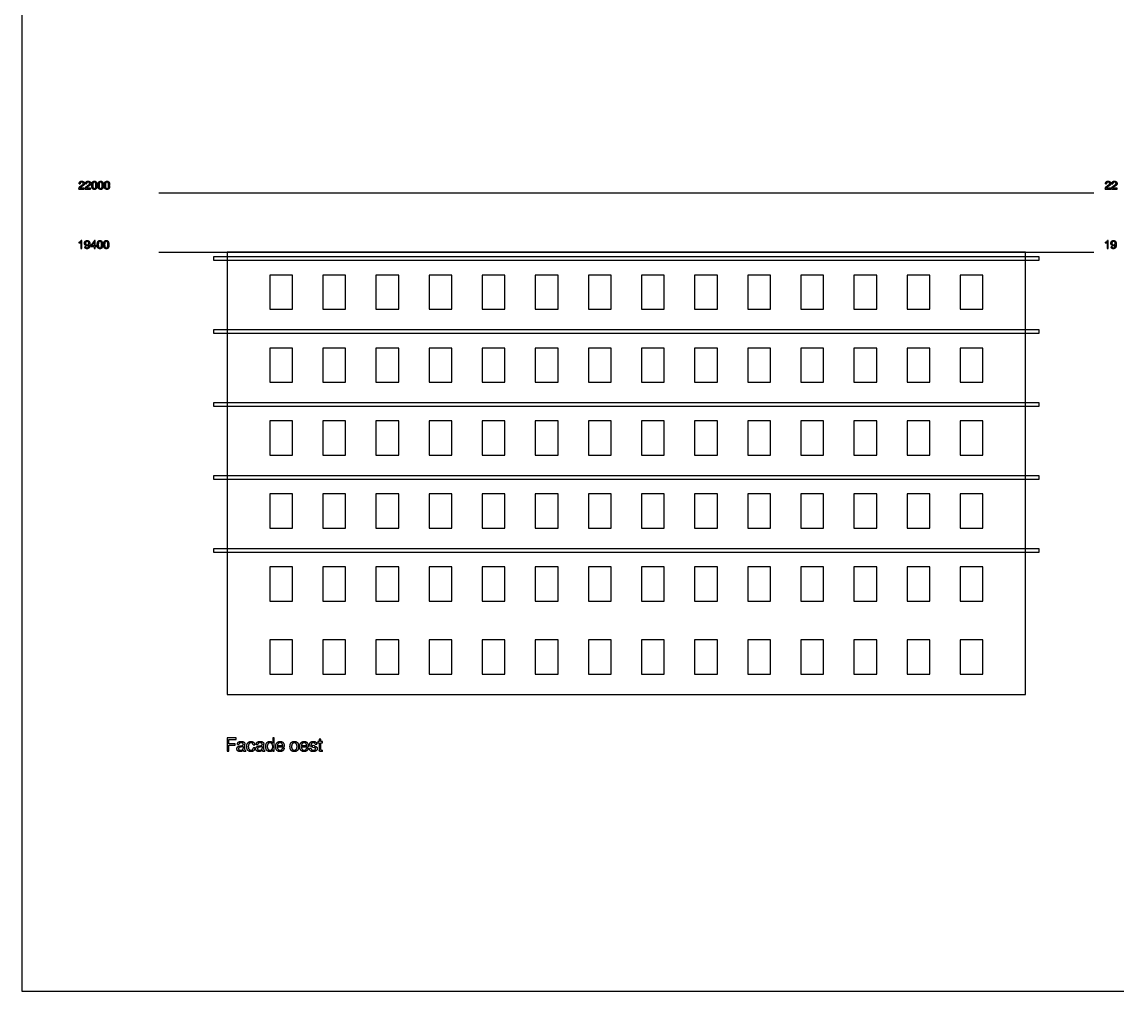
# Model space of a CAD drawing. Header units: millimetres. Extents: x -9000 to 87000, y -13000 to 72000.
# Drawn here: x -9000 to 39018, y -13000 to 29500 of the extents above; entities that cross this region are included whole.
import ezdxf

# ---------------------------------------------------------------- set-up
doc = ezdxf.new("R2010")
doc.units = ezdxf.units.MM
for name, color, linetype in [('ALTANER', 7, 'Continuous'), ('KOTER_REF', 7, 'Continuous'), ('RAMME_REF', 7, 'Continuous'), ('TEKST_NOTE', 7, 'Continuous'), ('VAEG', 7, 'Continuous'), ('VINDUER', 7, 'Continuous')]:
    doc.layers.add(name, color=color, linetype=linetype)

msp = doc.modelspace()

# ---------------------------------------------------------------- linework, layer by layer
at = {"layer": 'ALTANER'}
for p, q in [((-600, 19200), (-600, 19050)), ((35600, 19200), (-600, 19200)), ((-600, 19050), (35600, 19050)), ((35600, 19050), (35600, 19200)), ((-600, 16000), (-600, 15850)), ((35600, 16000), (-600, 16000)), ((-600, 15850), (35600, 15850)), ((35600, 15850), (35600, 16000)), ((-600, 12800), (-600, 12650)), ((35600, 12800), (-600, 12800)), ((-600, 12650), (35600, 12650)), ((35600, 12650), (35600, 12800)), ((-600, 9600), (-600, 9450)), ((35600, 9600), (-600, 9600)), ((-600, 9450), (35600, 9450)), ((35600, 9450), (35600, 9600)), ((-600, 6400), (-600, 6250)), ((35600, 6400), (-600, 6400)), ((-600, 6250), (35600, 6250)), ((35600, 6250), (35600, 6400))]:
    msp.add_line(p, q, dxfattribs=at)
at = {"layer": 'KOTER_REF'}
for p, q in [((-3000, 22000), (38000, 22000)), ((-3000, 19400), (38000, 19400))]:
    msp.add_line(p, q, dxfattribs=at)
at = {"layer": 'RAMME_REF'}
for p, q in [((-9000, 72000), (-9000, -13000)), ((-9000, -13000), (87000, -13000))]:
    msp.add_line(p, q, dxfattribs=at)
at = {"layer": 'TEKST_NOTE'}
for p, q in [((-6500, 22162), (-6264, 22162)), ((-6492, 22393), (-6448, 22393)), ((-6264, 22205), (-6450, 22205)), ((-6355, 22341), (-6400, 22315)), ((-6387, 22278), (-6337, 22305)), ((-6264, 22162), (-6264, 22205)), ((-6222, 22162), (-5986, 22162)), ((-6214, 22393), (-6170, 22393)), ((-5986, 22205), (-6172, 22205)), ((-6077, 22341), (-6122, 22315)), ((-6109, 22278), (-6059, 22305)), ((-5986, 22162), (-5986, 22205)), ((38500, 22162), (38736, 22162)), ((38508, 22393), (38552, 22393)), ((38736, 22205), (38550, 22205)), ((38645, 22341), (38600, 22315)), ((38613, 22278), (38663, 22305)), ((38736, 22162), (38736, 22205)), ((38778, 22162), (39014, 22162)), ((38786, 22393), (38830, 22393)), ((39014, 22205), (38828, 22205)), ((38923, 22341), (38878, 22315)), ((38891, 22278), (38941, 22305)), ((39014, 22162), (39014, 22205)), ((-6500, 19846), (-6500, 19814)), ((-6500, 19814), (-6421, 19814)), ((-6421, 19814), (-6421, 19562)), ((-6377, 19916), (-6406, 19916)), ((-6377, 19562), (-6377, 19916)), ((-5820, 19916), (-5981, 19693)), ((-5981, 19693), (-5981, 19647)), ((-5942, 19686), (-5832, 19841)), ((-5832, 19841), (-5832, 19686)), ((-5788, 19916), (-5820, 19916)), ((-5788, 19686), (-5788, 19916)), ((38500, 19846), (38500, 19814)), ((38500, 19814), (38579, 19814)), ((38579, 19814), (38579, 19562)), ((38623, 19916), (38594, 19916)), ((38623, 19562), (38623, 19916)), ((-6421, 19562), (-6377, 19562)), ((-6202, 19643), (-6246, 19643)), ((-5981, 19647), (-5832, 19647)), ((-5832, 19686), (-5942, 19686)), ((-5832, 19647), (-5832, 19562)), ((-5832, 19562), (-5788, 19562)), ((-5735, 19686), (-5788, 19686)), ((-5788, 19562), (-5788, 19647)), ((-5788, 19647), (-5735, 19647)), ((-5735, 19647), (-5735, 19686)), ((38579, 19562), (38623, 19562)), ((38798, 19643), (38754, 19643)), ((0, -1898), (0, -2482)), ((391, -1898), (0, -1898)), ((391, -1964), (391, -1898)), ((1998, -1898), (1998, -2115)), ((2064, -1898), (1998, -1898)), ((2064, -2482), (2064, -1898)), ((74, -2150), (74, -1964)), ((74, -1964), (391, -1964)), ((353, -2150), (74, -2150)), ((74, -2482), (74, -2216)), ((74, -2216), (353, -2216)), ((353, -2216), (353, -2150)), ((446, -2186), (513, -2186)), ((705, -2174), (705, -2192)), ((705, -2274), (705, -2350)), ((771, -2411), (771, -2165)), ((1142, -2203), (1210, -2203)), ((1214, -2338), (1147, -2338)), ((1277, -2186), (1344, -2186)), ((1536, -2174), (1536, -2192)), ((1536, -2274), (1536, -2350)), ((1602, -2411), (1602, -2165)), ((2198, -2294), (2506, -2294)), ((2435, -2240), (2199, -2240)), ((2498, -2354), (2430, -2354)), ((3251, -2294), (3560, -2294)), ((3489, -2240), (3253, -2240)), ((3551, -2354), (3484, -2354)), ((3678, -2357), (3607, -2357)), ((3750, -2299), (3813, -2314)), ((3829, -2250), (3765, -2235)), ((3860, -2179), (3930, -2179)), ((3982, -2062), (3982, -2117)), ((4039, -2062), (3982, -2062)), ((3982, -2117), (4039, -2117)), ((4039, -1947), (4039, -2062)), ((4106, -1947), (4039, -1947)), ((4039, -2117), (4039, -2434)), ((4106, -2062), (4106, -1947)), ((4174, -2062), (4106, -2062)), ((4106, -2404), (4106, -2117)), ((4106, -2117), (4174, -2117)), ((4174, -2117), (4174, -2062)), ((0, -2482), (74, -2482)), ((822, -2493), (822, -2442)), ((1653, -2493), (1653, -2442)), ((2005, -2426), (2005, -2482)), ((2005, -2482), (2064, -2482)), ((4174, -2494), (4174, -2438))]:
    msp.add_line(p, q, dxfattribs=at)
for points in [[(-6500, 22162), (-6497, 22220), (-6477, 22252)], [(-6492, 22393), (-6489, 22516), (-6375, 22516)], [(-6477, 22252), (-6456, 22284), (-6400, 22315)], [(-6433, 22244), (-6447, 22228), (-6450, 22205)], [(-6377, 22478), (-6443, 22478), (-6448, 22393)], [(-6387, 22278), (-6419, 22261), (-6433, 22244)], [(-6327, 22459), (-6347, 22478), (-6377, 22478)], [(-6375, 22516), (-6325, 22516), (-6293, 22487)], [(-6355, 22341), (-6307, 22369), (-6307, 22411)], [(-6262, 22412), (-6262, 22346), (-6337, 22305)], [(-6307, 22411), (-6307, 22440), (-6327, 22459)], [(-6293, 22487), (-6262, 22458), (-6262, 22412)], [(-6222, 22162), (-6219, 22220), (-6199, 22252)], [(-6214, 22393), (-6211, 22516), (-6097, 22516)], [(-6199, 22252), (-6178, 22284), (-6122, 22315)], [(-6155, 22244), (-6169, 22228), (-6172, 22205)], [(-6099, 22478), (-6165, 22478), (-6170, 22393)], [(-6109, 22278), (-6141, 22261), (-6155, 22244)], [(-6049, 22459), (-6069, 22478), (-6099, 22478)], [(-6097, 22516), (-6047, 22516), (-6015, 22487)], [(-6077, 22341), (-6029, 22369), (-6029, 22411)], [(-5984, 22412), (-5984, 22346), (-6059, 22305)], [(-6029, 22411), (-6029, 22440), (-6049, 22459)], [(-6015, 22487), (-5984, 22458), (-5984, 22412)], [(-5940, 22333), (-5940, 22378), (-5932, 22412)], [(-5910, 22197), (-5940, 22244), (-5940, 22333)], [(-5932, 22412), (-5925, 22446), (-5913, 22465)], [(-5913, 22465), (-5902, 22484), (-5886, 22496)], [(-5824, 22150), (-5881, 22150), (-5910, 22197)], [(-5824, 22477), (-5895, 22477), (-5895, 22333)], [(-5895, 22333), (-5895, 22187), (-5825, 22187)], [(-5886, 22496), (-5870, 22508), (-5855, 22512)], [(-5855, 22512), (-5840, 22516), (-5824, 22516)], [(-5825, 22187), (-5788, 22187), (-5770, 22223)], [(-5824, 22516), (-5708, 22516), (-5708, 22330)], [(-5753, 22334), (-5753, 22477), (-5824, 22477)], [(-5737, 22196), (-5767, 22150), (-5824, 22150)], [(-5770, 22223), (-5753, 22259), (-5753, 22334)], [(-5708, 22330), (-5708, 22243), (-5737, 22196)], [(-5662, 22333), (-5662, 22378), (-5654, 22412)], [(-5632, 22197), (-5662, 22244), (-5662, 22333)], [(-5654, 22412), (-5647, 22446), (-5635, 22465)], [(-5635, 22465), (-5624, 22484), (-5608, 22496)], [(-5546, 22150), (-5603, 22150), (-5632, 22197)], [(-5546, 22477), (-5617, 22477), (-5617, 22333)], [(-5617, 22333), (-5617, 22187), (-5547, 22187)], [(-5608, 22496), (-5592, 22508), (-5577, 22512)], [(-5577, 22512), (-5562, 22516), (-5546, 22516)], [(-5547, 22187), (-5510, 22187), (-5492, 22223)], [(-5546, 22516), (-5430, 22516), (-5430, 22330)], [(-5475, 22334), (-5475, 22477), (-5546, 22477)], [(-5459, 22196), (-5489, 22150), (-5546, 22150)], [(-5492, 22223), (-5475, 22259), (-5475, 22334)], [(-5430, 22330), (-5430, 22243), (-5459, 22196)], [(-5384, 22333), (-5384, 22378), (-5376, 22412)], [(-5354, 22197), (-5384, 22244), (-5384, 22333)], [(-5376, 22412), (-5369, 22446), (-5357, 22465)], [(-5357, 22465), (-5346, 22484), (-5330, 22496)], [(-5268, 22150), (-5325, 22150), (-5354, 22197)], [(-5268, 22477), (-5339, 22477), (-5339, 22333)], [(-5339, 22333), (-5339, 22187), (-5269, 22187)], [(-5330, 22496), (-5314, 22508), (-5299, 22512)], [(-5299, 22512), (-5284, 22516), (-5268, 22516)], [(-5269, 22187), (-5232, 22187), (-5214, 22223)], [(-5268, 22516), (-5152, 22516), (-5152, 22330)], [(-5197, 22334), (-5197, 22477), (-5268, 22477)], [(-5181, 22196), (-5211, 22150), (-5268, 22150)], [(-5214, 22223), (-5197, 22259), (-5197, 22334)], [(-5152, 22330), (-5152, 22243), (-5181, 22196)], [(38500, 22162), (38503, 22220), (38523, 22252)], [(38508, 22393), (38511, 22516), (38625, 22516)], [(38523, 22252), (38544, 22284), (38600, 22315)], [(38567, 22244), (38553, 22228), (38550, 22205)], [(38623, 22478), (38557, 22478), (38552, 22393)], [(38613, 22278), (38581, 22261), (38567, 22244)], [(38673, 22459), (38653, 22478), (38623, 22478)], [(38625, 22516), (38675, 22516), (38707, 22487)], [(38645, 22341), (38693, 22369), (38693, 22411)], [(38738, 22412), (38738, 22346), (38663, 22305)], [(38693, 22411), (38693, 22440), (38673, 22459)], [(38707, 22487), (38738, 22458), (38738, 22412)], [(38778, 22162), (38781, 22220), (38801, 22252)], [(38786, 22393), (38789, 22516), (38903, 22516)], [(38801, 22252), (38822, 22284), (38878, 22315)], [(38845, 22244), (38831, 22228), (38828, 22205)], [(38901, 22478), (38835, 22478), (38830, 22393)], [(38891, 22278), (38859, 22261), (38845, 22244)], [(38951, 22459), (38931, 22478), (38901, 22478)], [(38903, 22516), (38953, 22516), (38985, 22487)], [(38923, 22341), (38971, 22369), (38971, 22411)], [(39016, 22412), (39016, 22346), (38941, 22305)], [(38971, 22411), (38971, 22440), (38951, 22459)], [(38985, 22487), (39016, 22458), (39016, 22412)], [(-6500, 19846), (-6449, 19852), (-6433, 19864)], [(-6433, 19864), (-6418, 19875), (-6406, 19916)], [(-6254, 19797), (-6254, 19849), (-6221, 19882)], [(-6223, 19716), (-6254, 19747), (-6254, 19797)], [(-6145, 19684), (-6193, 19684), (-6223, 19716)], [(-6221, 19882), (-6188, 19916), (-6138, 19916)], [(-6189, 19856), (-6209, 19834), (-6209, 19800)], [(-6209, 19800), (-6209, 19765), (-6190, 19744)], [(-6190, 19744), (-6172, 19723), (-6140, 19723)], [(-6138, 19878), (-6169, 19878), (-6189, 19856)], [(-6064, 19724), (-6097, 19684), (-6145, 19684)], [(-6140, 19723), (-6108, 19723), (-6087, 19744)], [(-6138, 19916), (-6018, 19916), (-6018, 19743)], [(-6087, 19855), (-6107, 19878), (-6138, 19878)], [(-6066, 19798), (-6066, 19832), (-6087, 19855)], [(-6087, 19744), (-6066, 19765), (-6066, 19798)], [(-6085, 19624), (-6065, 19659), (-6064, 19724)], [(-6018, 19743), (-6018, 19696), (-6027, 19660)], [(-5695, 19733), (-5695, 19778), (-5688, 19812)], [(-5666, 19597), (-5695, 19644), (-5695, 19733)], [(-5688, 19812), (-5680, 19846), (-5669, 19865)], [(-5669, 19865), (-5657, 19884), (-5641, 19896)], [(-5580, 19877), (-5650, 19877), (-5650, 19733)], [(-5650, 19733), (-5650, 19587), (-5580, 19587)], [(-5641, 19896), (-5625, 19908), (-5611, 19912)], [(-5611, 19912), (-5596, 19916), (-5580, 19916)], [(-5580, 19916), (-5464, 19916), (-5464, 19730)], [(-5509, 19734), (-5509, 19877), (-5580, 19877)], [(-5526, 19623), (-5509, 19659), (-5509, 19734)], [(-5464, 19730), (-5464, 19643), (-5493, 19596)], [(-5417, 19733), (-5417, 19778), (-5410, 19812)], [(-5388, 19597), (-5417, 19644), (-5417, 19733)], [(-5410, 19812), (-5402, 19846), (-5391, 19865)], [(-5391, 19865), (-5380, 19884), (-5364, 19896)], [(-5302, 19877), (-5372, 19877), (-5372, 19733)], [(-5372, 19733), (-5372, 19587), (-5302, 19587)], [(-5364, 19896), (-5347, 19908), (-5333, 19912)], [(-5333, 19912), (-5318, 19916), (-5302, 19916)], [(-5302, 19916), (-5186, 19916), (-5186, 19730)], [(-5231, 19734), (-5231, 19877), (-5302, 19877)], [(-5248, 19623), (-5231, 19659), (-5231, 19734)], [(-5186, 19730), (-5186, 19643), (-5215, 19596)], [(38500, 19846), (38551, 19852), (38567, 19864)], [(38567, 19864), (38582, 19875), (38594, 19916)], [(38746, 19797), (38746, 19849), (38779, 19882)], [(38777, 19716), (38746, 19747), (38746, 19797)], [(38855, 19684), (38807, 19684), (38777, 19716)], [(38779, 19882), (38812, 19916), (38862, 19916)], [(38811, 19856), (38791, 19834), (38791, 19800)], [(38791, 19800), (38791, 19765), (38810, 19744)], [(38810, 19744), (38828, 19723), (38860, 19723)], [(38862, 19878), (38831, 19878), (38811, 19856)], [(38936, 19724), (38903, 19684), (38855, 19684)], [(38860, 19723), (38892, 19723), (38913, 19744)], [(38862, 19916), (38982, 19916), (38982, 19743)], [(38913, 19855), (38893, 19878), (38862, 19878)], [(38934, 19798), (38934, 19832), (38913, 19855)], [(38913, 19744), (38934, 19765), (38934, 19798)], [(38915, 19624), (38935, 19659), (38936, 19724)], [(38982, 19743), (38982, 19696), (38973, 19660)], [(-6213, 19575), (-6240, 19599), (-6246, 19643)], [(-6146, 19550), (-6186, 19550), (-6213, 19575)], [(-6202, 19643), (-6197, 19617), (-6181, 19603)], [(-6181, 19603), (-6166, 19589), (-6143, 19589)], [(-6112, 19554), (-6128, 19550), (-6146, 19550)], [(-6143, 19589), (-6105, 19589), (-6085, 19624)], [(-6079, 19571), (-6096, 19558), (-6112, 19554)], [(-6048, 19604), (-6061, 19584), (-6079, 19571)], [(-6027, 19660), (-6035, 19625), (-6048, 19604)], [(-5580, 19550), (-5637, 19550), (-5666, 19597)], [(-5580, 19587), (-5544, 19587), (-5526, 19623)], [(-5493, 19596), (-5523, 19550), (-5580, 19550)], [(-5302, 19550), (-5359, 19550), (-5388, 19597)], [(-5302, 19587), (-5266, 19587), (-5248, 19623)], [(-5215, 19596), (-5245, 19550), (-5302, 19550)], [(38787, 19575), (38760, 19599), (38754, 19643)], [(38854, 19550), (38814, 19550), (38787, 19575)], [(38798, 19643), (38803, 19617), (38819, 19603)], [(38819, 19603), (38834, 19589), (38857, 19589)], [(38888, 19554), (38872, 19550), (38854, 19550)], [(38857, 19589), (38895, 19589), (38915, 19624)], [(38921, 19571), (38904, 19558), (38888, 19554)], [(38952, 19604), (38939, 19584), (38921, 19571)], [(38973, 19660), (38965, 19625), (38952, 19604)], [(427, -2376), (427, -2358), (431, -2342)], [(464, -2466), (427, -2433), (427, -2376)], [(431, -2342), (434, -2327), (439, -2316)], [(439, -2316), (443, -2304), (454, -2294)], [(446, -2186), (450, -2050), (614, -2050)], [(454, -2294), (466, -2284), (473, -2278)], [(473, -2278), (481, -2271), (499, -2265)], [(521, -2324), (497, -2342), (497, -2374)], [(497, -2374), (497, -2406), (518, -2424)], [(499, -2265), (517, -2259), (526, -2256)], [(541, -2130), (517, -2148), (513, -2186)], [(574, -2302), (545, -2306), (521, -2324)], [(526, -2256), (536, -2254), (560, -2250)], [(611, -2112), (565, -2112), (541, -2130)], [(560, -2250), (584, -2246), (595, -2244)], [(644, -2290), (604, -2297), (574, -2302)], [(595, -2244), (606, -2242), (635, -2238)], [(680, -2128), (656, -2112), (611, -2112)], [(614, -2050), (691, -2050), (731, -2080)], [(635, -2238), (674, -2234), (690, -2223)], [(705, -2274), (685, -2284), (644, -2290)], [(670, -2412), (705, -2383), (705, -2350)], [(705, -2174), (705, -2144), (680, -2128)], [(690, -2223), (705, -2213), (705, -2192)], [(731, -2080), (771, -2109), (771, -2165)], [(858, -2279), (858, -2175), (908, -2113)], [(908, -2440), (858, -2381), (858, -2279)], [(908, -2113), (959, -2050), (1044, -2050)], [(958, -2156), (927, -2201), (927, -2279)], [(927, -2279), (927, -2354), (958, -2396)], [(1043, -2112), (989, -2112), (958, -2156)], [(958, -2396), (990, -2438), (1045, -2438)], [(1110, -2136), (1085, -2112), (1043, -2112)], [(1044, -2050), (1117, -2050), (1160, -2090)], [(1045, -2438), (1130, -2438), (1147, -2338)], [(1142, -2203), (1136, -2159), (1110, -2136)], [(1160, -2090), (1204, -2129), (1210, -2203)], [(1214, -2338), (1208, -2414), (1163, -2457)], [(1258, -2376), (1258, -2358), (1262, -2342)], [(1296, -2466), (1258, -2433), (1258, -2376)], [(1262, -2342), (1266, -2327), (1270, -2316)], [(1270, -2316), (1274, -2304), (1286, -2294)], [(1277, -2186), (1282, -2050), (1445, -2050)], [(1286, -2294), (1297, -2284), (1304, -2278)], [(1304, -2278), (1312, -2271), (1330, -2265)], [(1352, -2324), (1328, -2342), (1328, -2374)], [(1328, -2374), (1328, -2406), (1350, -2424)], [(1330, -2265), (1348, -2259), (1358, -2256)], [(1372, -2130), (1348, -2148), (1344, -2186)], [(1406, -2302), (1376, -2306), (1352, -2324)], [(1358, -2256), (1367, -2254), (1391, -2250)], [(1442, -2112), (1396, -2112), (1372, -2130)], [(1391, -2250), (1415, -2246), (1426, -2244)], [(1476, -2290), (1435, -2297), (1406, -2302)], [(1426, -2244), (1438, -2242), (1466, -2238)], [(1512, -2128), (1487, -2112), (1442, -2112)], [(1445, -2050), (1522, -2050), (1562, -2080)], [(1466, -2238), (1506, -2234), (1521, -2223)], [(1536, -2274), (1516, -2284), (1476, -2290)], [(1501, -2412), (1536, -2383), (1536, -2350)], [(1536, -2174), (1536, -2144), (1512, -2128)], [(1521, -2223), (1536, -2213), (1536, -2192)], [(1562, -2080), (1602, -2109), (1602, -2165)], [(1689, -2271), (1689, -2171), (1738, -2111)], [(1738, -2439), (1689, -2378), (1689, -2271)], [(1738, -2111), (1787, -2050), (1869, -2050)], [(1792, -2158), (1758, -2202), (1758, -2275)], [(1758, -2275), (1758, -2349), (1792, -2393)], [(1880, -2113), (1826, -2113), (1792, -2158)], [(1792, -2393), (1826, -2438), (1881, -2438)], [(1869, -2050), (1955, -2050), (1998, -2115)], [(1966, -2157), (1934, -2113), (1880, -2113)], [(1881, -2438), (1934, -2438), (1966, -2394)], [(1998, -2277), (1998, -2202), (1966, -2157)], [(1966, -2394), (1998, -2350), (1998, -2277)], [(2128, -2278), (2128, -2174), (2180, -2112)], [(2179, -2440), (2128, -2381), (2128, -2278)], [(2180, -2112), (2233, -2050), (2320, -2050)], [(2198, -2294), (2199, -2360), (2232, -2399)], [(2236, -2147), (2203, -2182), (2199, -2240)], [(2232, -2399), (2264, -2438), (2321, -2438)], [(2319, -2112), (2269, -2112), (2236, -2147)], [(2402, -2149), (2370, -2112), (2319, -2112)], [(2320, -2050), (2506, -2050), (2506, -2294)], [(2321, -2438), (2402, -2438), (2430, -2354)], [(2435, -2240), (2435, -2186), (2402, -2149)], [(2498, -2354), (2485, -2423), (2438, -2462)], [(2754, -2275), (2754, -2170), (2805, -2110)], [(2804, -2440), (2754, -2381), (2754, -2275)], [(2805, -2110), (2855, -2050), (2943, -2050)], [(2856, -2156), (2824, -2199), (2824, -2275)], [(2824, -2275), (2824, -2351), (2856, -2395)], [(2944, -2112), (2888, -2112), (2856, -2156)], [(2856, -2395), (2888, -2438), (2944, -2438)], [(2943, -2050), (3034, -2050), (3084, -2110)], [(3032, -2156), (3001, -2112), (2944, -2112)], [(2944, -2438), (2999, -2438), (3032, -2395)], [(3064, -2278), (3064, -2200), (3032, -2156)], [(3032, -2395), (3064, -2351), (3064, -2278)], [(3134, -2278), (3134, -2382), (3083, -2441)], [(3084, -2110), (3134, -2170), (3134, -2278)], [(3182, -2278), (3182, -2174), (3234, -2112)], [(3233, -2440), (3182, -2381), (3182, -2278)], [(3234, -2112), (3286, -2050), (3374, -2050)], [(3251, -2294), (3253, -2360), (3285, -2399)], [(3290, -2147), (3257, -2182), (3253, -2240)], [(3285, -2399), (3318, -2438), (3374, -2438)], [(3373, -2112), (3322, -2112), (3290, -2147)], [(3456, -2149), (3423, -2112), (3373, -2112)], [(3374, -2050), (3560, -2050), (3560, -2294)], [(3374, -2438), (3456, -2438), (3484, -2354)], [(3489, -2240), (3489, -2186), (3456, -2149)], [(3551, -2354), (3538, -2423), (3491, -2462)], [(3774, -2500), (3612, -2500), (3607, -2357)], [(3618, -2178), (3618, -2120), (3662, -2085)], [(3647, -2255), (3618, -2228), (3618, -2178)], [(3750, -2299), (3676, -2282), (3647, -2255)], [(3662, -2085), (3706, -2050), (3778, -2050)], [(3678, -2357), (3682, -2394), (3704, -2416)], [(3711, -2129), (3687, -2146), (3687, -2175)], [(3687, -2175), (3687, -2198), (3706, -2212)], [(3706, -2212), (3724, -2226), (3765, -2235)], [(3776, -2112), (3735, -2112), (3711, -2129)], [(3860, -2179), (3858, -2112), (3776, -2112)], [(3778, -2050), (3851, -2050), (3890, -2084)], [(3862, -2336), (3847, -2322), (3813, -2314)], [(3829, -2250), (3891, -2266), (3919, -2293)], [(3851, -2420), (3878, -2402), (3878, -2373)], [(3878, -2373), (3878, -2350), (3862, -2336)], [(3890, -2084), (3930, -2118), (3930, -2179)], [(3947, -2367), (3947, -2428), (3900, -2464)], [(3919, -2293), (3947, -2321), (3947, -2367)], [(565, -2500), (502, -2500), (464, -2466)], [(518, -2424), (540, -2442), (579, -2442)], [(707, -2438), (640, -2500), (565, -2500)], [(579, -2442), (634, -2442), (670, -2412)], [(728, -2485), (711, -2470), (707, -2438)], [(776, -2500), (744, -2500), (728, -2485)], [(771, -2411), (771, -2444), (807, -2444)], [(822, -2493), (794, -2500), (776, -2500)], [(807, -2444), (814, -2444), (822, -2442)], [(1043, -2500), (958, -2500), (908, -2440)], [(1163, -2457), (1118, -2500), (1043, -2500)], [(1396, -2500), (1333, -2500), (1296, -2466)], [(1350, -2424), (1371, -2442), (1410, -2442)], [(1538, -2438), (1471, -2500), (1396, -2500)], [(1410, -2442), (1466, -2442), (1501, -2412)], [(1559, -2485), (1542, -2470), (1538, -2438)], [(1607, -2500), (1575, -2500), (1559, -2485)], [(1602, -2411), (1602, -2444), (1638, -2444)], [(1653, -2493), (1625, -2500), (1607, -2500)], [(1638, -2444), (1646, -2444), (1653, -2442)], [(1871, -2500), (1786, -2500), (1738, -2439)], [(1946, -2483), (1914, -2500), (1871, -2500)], [(2005, -2426), (1978, -2466), (1946, -2483)], [(2318, -2500), (2230, -2500), (2179, -2440)], [(2438, -2462), (2390, -2500), (2318, -2500)], [(2944, -2500), (2854, -2500), (2804, -2440)], [(3083, -2441), (3032, -2500), (2944, -2500)], [(3372, -2500), (3284, -2500), (3233, -2440)], [(3491, -2462), (3444, -2500), (3372, -2500)], [(3704, -2416), (3725, -2438), (3780, -2438)], [(3900, -2464), (3854, -2500), (3774, -2500)], [(3780, -2438), (3824, -2438), (3851, -2420)], [(4060, -2483), (4039, -2466), (4039, -2434)], [(4120, -2500), (4081, -2500), (4060, -2483)], [(4106, -2404), (4106, -2426), (4113, -2434)], [(4113, -2434), (4121, -2442), (4142, -2442)], [(4174, -2494), (4143, -2500), (4120, -2500)], [(4142, -2442), (4162, -2442), (4174, -2438)]]:
    msp.add_open_spline(points, degree=2, dxfattribs=at)
at = {"layer": 'VAEG'}
for p, q in [((0, 19400), (0, 0)), ((35000, 19400), (0, 19400)), ((35000, 0), (35000, 19400)), ((0, 0), (35000, 0))]:
    msp.add_line(p, q, dxfattribs=at)
at = {"layer": 'VINDUER'}
for p, q in [((1864, 18400), (1864, 16900)), ((2864, 18400), (1864, 18400)), ((2864, 16900), (2864, 18400)), ((4193, 18400), (4193, 16900)), ((5193, 18400), (4193, 18400)), ((5193, 16900), (5193, 18400)), ((6521, 18400), (6521, 16900)), ((7521, 18400), (6521, 18400)), ((7521, 16900), (7521, 18400)), ((8850, 18400), (8850, 16900)), ((9850, 18400), (8850, 18400)), ((9850, 16900), (9850, 18400)), ((11179, 18400), (11179, 16900)), ((12179, 18400), (11179, 18400)), ((12179, 16900), (12179, 18400)), ((13507, 18400), (13507, 16900)), ((14507, 18400), (13507, 18400)), ((14507, 16900), (14507, 18400)), ((15836, 18400), (15836, 16900)), ((16836, 18400), (15836, 18400)), ((16836, 16900), (16836, 18400)), ((18164, 18400), (18164, 16900)), ((19164, 18400), (18164, 18400)), ((19164, 16900), (19164, 18400)), ((20493, 18400), (20493, 16900)), ((21493, 18400), (20493, 18400)), ((21493, 16900), (21493, 18400)), ((22821, 18400), (22821, 16900)), ((23821, 18400), (22821, 18400)), ((23821, 16900), (23821, 18400)), ((25150, 18400), (25150, 16900)), ((26150, 18400), (25150, 18400)), ((26150, 16900), (26150, 18400)), ((27479, 18400), (27479, 16900)), ((28479, 18400), (27479, 18400)), ((28479, 16900), (28479, 18400)), ((29807, 18400), (29807, 16900)), ((30807, 18400), (29807, 18400)), ((30807, 16900), (30807, 18400)), ((32136, 18400), (32136, 16900)), ((33136, 18400), (32136, 18400)), ((33136, 16900), (33136, 18400)), ((1864, 16900), (2864, 16900)), ((4193, 16900), (5193, 16900)), ((6521, 16900), (7521, 16900)), ((8850, 16900), (9850, 16900)), ((11179, 16900), (12179, 16900)), ((13507, 16900), (14507, 16900)), ((15836, 16900), (16836, 16900)), ((18164, 16900), (19164, 16900)), ((20493, 16900), (21493, 16900)), ((22821, 16900), (23821, 16900)), ((25150, 16900), (26150, 16900)), ((27479, 16900), (28479, 16900)), ((29807, 16900), (30807, 16900)), ((32136, 16900), (33136, 16900)), ((1864, 15200), (1864, 13700)), ((2864, 15200), (1864, 15200)), ((2864, 13700), (2864, 15200)), ((4193, 15200), (4193, 13700)), ((5193, 15200), (4193, 15200)), ((5193, 13700), (5193, 15200)), ((6521, 15200), (6521, 13700)), ((7521, 15200), (6521, 15200)), ((7521, 13700), (7521, 15200)), ((8850, 15200), (8850, 13700)), ((9850, 15200), (8850, 15200)), ((9850, 13700), (9850, 15200)), ((11179, 15200), (11179, 13700)), ((12179, 15200), (11179, 15200)), ((12179, 13700), (12179, 15200)), ((13507, 15200), (13507, 13700)), ((14507, 15200), (13507, 15200)), ((14507, 13700), (14507, 15200)), ((15836, 15200), (15836, 13700)), ((16836, 15200), (15836, 15200)), ((16836, 13700), (16836, 15200)), ((18164, 15200), (18164, 13700)), ((19164, 15200), (18164, 15200)), ((19164, 13700), (19164, 15200)), ((20493, 15200), (20493, 13700)), ((21493, 15200), (20493, 15200)), ((21493, 13700), (21493, 15200)), ((22821, 15200), (22821, 13700)), ((23821, 15200), (22821, 15200)), ((23821, 13700), (23821, 15200)), ((25150, 15200), (25150, 13700)), ((26150, 15200), (25150, 15200)), ((26150, 13700), (26150, 15200)), ((27479, 15200), (27479, 13700)), ((28479, 15200), (27479, 15200)), ((28479, 13700), (28479, 15200)), ((29807, 15200), (29807, 13700)), ((30807, 15200), (29807, 15200)), ((30807, 13700), (30807, 15200)), ((32136, 15200), (32136, 13700)), ((33136, 15200), (32136, 15200)), ((33136, 13700), (33136, 15200)), ((1864, 13700), (2864, 13700)), ((4193, 13700), (5193, 13700)), ((6521, 13700), (7521, 13700)), ((8850, 13700), (9850, 13700)), ((11179, 13700), (12179, 13700)), ((13507, 13700), (14507, 13700)), ((15836, 13700), (16836, 13700)), ((18164, 13700), (19164, 13700)), ((20493, 13700), (21493, 13700)), ((22821, 13700), (23821, 13700)), ((25150, 13700), (26150, 13700)), ((27479, 13700), (28479, 13700)), ((29807, 13700), (30807, 13700)), ((32136, 13700), (33136, 13700)), ((1864, 12000), (1864, 10500)), ((2864, 12000), (1864, 12000)), ((2864, 10500), (2864, 12000)), ((4193, 12000), (4193, 10500)), ((5193, 12000), (4193, 12000)), ((5193, 10500), (5193, 12000)), ((6521, 12000), (6521, 10500)), ((7521, 12000), (6521, 12000)), ((7521, 10500), (7521, 12000)), ((8850, 12000), (8850, 10500)), ((9850, 12000), (8850, 12000)), ((9850, 10500), (9850, 12000)), ((11179, 12000), (11179, 10500)), ((12179, 12000), (11179, 12000)), ((12179, 10500), (12179, 12000)), ((13507, 12000), (13507, 10500)), ((14507, 12000), (13507, 12000)), ((14507, 10500), (14507, 12000)), ((15836, 12000), (15836, 10500)), ((16836, 12000), (15836, 12000)), ((16836, 10500), (16836, 12000)), ((18164, 12000), (18164, 10500)), ((19164, 12000), (18164, 12000)), ((19164, 10500), (19164, 12000)), ((20493, 12000), (20493, 10500)), ((21493, 12000), (20493, 12000)), ((21493, 10500), (21493, 12000)), ((22821, 12000), (22821, 10500)), ((23821, 12000), (22821, 12000)), ((23821, 10500), (23821, 12000)), ((25150, 12000), (25150, 10500)), ((26150, 12000), (25150, 12000)), ((26150, 10500), (26150, 12000)), ((27479, 12000), (27479, 10500)), ((28479, 12000), (27479, 12000)), ((28479, 10500), (28479, 12000)), ((29807, 12000), (29807, 10500)), ((30807, 12000), (29807, 12000)), ((30807, 10500), (30807, 12000)), ((32136, 12000), (32136, 10500)), ((33136, 12000), (32136, 12000)), ((33136, 10500), (33136, 12000)), ((1864, 10500), (2864, 10500)), ((4193, 10500), (5193, 10500)), ((6521, 10500), (7521, 10500)), ((8850, 10500), (9850, 10500)), ((11179, 10500), (12179, 10500)), ((13507, 10500), (14507, 10500)), ((15836, 10500), (16836, 10500)), ((18164, 10500), (19164, 10500)), ((20493, 10500), (21493, 10500)), ((22821, 10500), (23821, 10500)), ((25150, 10500), (26150, 10500)), ((27479, 10500), (28479, 10500)), ((29807, 10500), (30807, 10500)), ((32136, 10500), (33136, 10500)), ((1864, 8800), (1864, 7300)), ((2864, 8800), (1864, 8800)), ((2864, 7300), (2864, 8800)), ((4193, 8800), (4193, 7300)), ((5193, 8800), (4193, 8800)), ((5193, 7300), (5193, 8800)), ((6521, 8800), (6521, 7300)), ((7521, 8800), (6521, 8800)), ((7521, 7300), (7521, 8800)), ((8850, 8800), (8850, 7300)), ((9850, 8800), (8850, 8800)), ((9850, 7300), (9850, 8800)), ((11179, 8800), (11179, 7300)), ((12179, 8800), (11179, 8800)), ((12179, 7300), (12179, 8800)), ((13507, 8800), (13507, 7300)), ((14507, 8800), (13507, 8800)), ((14507, 7300), (14507, 8800)), ((15836, 8800), (15836, 7300)), ((16836, 8800), (15836, 8800)), ((16836, 7300), (16836, 8800)), ((18164, 8800), (18164, 7300)), ((19164, 8800), (18164, 8800)), ((19164, 7300), (19164, 8800)), ((20493, 8800), (20493, 7300)), ((21493, 8800), (20493, 8800)), ((21493, 7300), (21493, 8800)), ((22821, 8800), (22821, 7300)), ((23821, 8800), (22821, 8800)), ((23821, 7300), (23821, 8800)), ((25150, 8800), (25150, 7300)), ((26150, 8800), (25150, 8800)), ((26150, 7300), (26150, 8800)), ((27479, 8800), (27479, 7300)), ((28479, 8800), (27479, 8800)), ((28479, 7300), (28479, 8800)), ((29807, 8800), (29807, 7300)), ((30807, 8800), (29807, 8800)), ((30807, 7300), (30807, 8800)), ((32136, 8800), (32136, 7300)), ((33136, 8800), (32136, 8800)), ((33136, 7300), (33136, 8800)), ((1864, 7300), (2864, 7300)), ((4193, 7300), (5193, 7300)), ((6521, 7300), (7521, 7300)), ((8850, 7300), (9850, 7300)), ((11179, 7300), (12179, 7300)), ((13507, 7300), (14507, 7300)), ((15836, 7300), (16836, 7300)), ((18164, 7300), (19164, 7300)), ((20493, 7300), (21493, 7300)), ((22821, 7300), (23821, 7300)), ((25150, 7300), (26150, 7300)), ((27479, 7300), (28479, 7300)), ((29807, 7300), (30807, 7300)), ((32136, 7300), (33136, 7300)), ((1864, 5600), (1864, 4100)), ((2864, 5600), (1864, 5600)), ((2864, 4100), (2864, 5600)), ((4193, 5600), (4193, 4100)), ((5193, 5600), (4193, 5600)), ((5193, 4100), (5193, 5600)), ((6521, 5600), (6521, 4100)), ((7521, 5600), (6521, 5600)), ((7521, 4100), (7521, 5600)), ((8850, 5600), (8850, 4100)), ((9850, 5600), (8850, 5600)), ((9850, 4100), (9850, 5600)), ((11179, 5600), (11179, 4100)), ((12179, 5600), (11179, 5600)), ((12179, 4100), (12179, 5600)), ((13507, 5600), (13507, 4100)), ((14507, 5600), (13507, 5600)), ((14507, 4100), (14507, 5600)), ((15836, 5600), (15836, 4100)), ((16836, 5600), (15836, 5600)), ((16836, 4100), (16836, 5600)), ((18164, 5600), (18164, 4100)), ((19164, 5600), (18164, 5600)), ((19164, 4100), (19164, 5600)), ((20493, 5600), (20493, 4100)), ((21493, 5600), (20493, 5600)), ((21493, 4100), (21493, 5600)), ((22821, 5600), (22821, 4100)), ((23821, 5600), (22821, 5600)), ((23821, 4100), (23821, 5600)), ((25150, 5600), (25150, 4100)), ((26150, 5600), (25150, 5600)), ((26150, 4100), (26150, 5600)), ((27479, 5600), (27479, 4100)), ((28479, 5600), (27479, 5600)), ((28479, 4100), (28479, 5600)), ((29807, 5600), (29807, 4100)), ((30807, 5600), (29807, 5600)), ((30807, 4100), (30807, 5600)), ((32136, 5600), (32136, 4100)), ((33136, 5600), (32136, 5600)), ((33136, 4100), (33136, 5600)), ((1864, 4100), (2864, 4100)), ((4193, 4100), (5193, 4100)), ((6521, 4100), (7521, 4100)), ((8850, 4100), (9850, 4100)), ((11179, 4100), (12179, 4100)), ((13507, 4100), (14507, 4100)), ((15836, 4100), (16836, 4100)), ((18164, 4100), (19164, 4100)), ((20493, 4100), (21493, 4100)), ((22821, 4100), (23821, 4100)), ((25150, 4100), (26150, 4100)), ((27479, 4100), (28479, 4100)), ((29807, 4100), (30807, 4100)), ((32136, 4100), (33136, 4100)), ((1864, 2400), (1864, 900)), ((2864, 2400), (1864, 2400)), ((2864, 900), (2864, 2400)), ((4193, 2400), (4193, 900)), ((5193, 2400), (4193, 2400)), ((5193, 900), (5193, 2400)), ((6521, 2400), (6521, 900)), ((7521, 2400), (6521, 2400)), ((7521, 900), (7521, 2400)), ((8850, 2400), (8850, 900)), ((9850, 2400), (8850, 2400)), ((9850, 900), (9850, 2400)), ((11179, 2400), (11179, 900)), ((12179, 2400), (11179, 2400)), ((12179, 900), (12179, 2400)), ((13507, 2400), (13507, 900)), ((14507, 2400), (13507, 2400)), ((14507, 900), (14507, 2400)), ((15836, 2400), (15836, 900)), ((16836, 2400), (15836, 2400)), ((16836, 900), (16836, 2400)), ((18164, 2400), (18164, 900)), ((19164, 2400), (18164, 2400)), ((19164, 900), (19164, 2400)), ((20493, 2400), (20493, 900)), ((21493, 2400), (20493, 2400)), ((21493, 900), (21493, 2400)), ((22821, 2400), (22821, 900)), ((23821, 2400), (22821, 2400)), ((23821, 900), (23821, 2400)), ((25150, 2400), (25150, 900)), ((26150, 2400), (25150, 2400)), ((26150, 900), (26150, 2400)), ((27479, 2400), (27479, 900)), ((28479, 2400), (27479, 2400)), ((28479, 900), (28479, 2400)), ((29807, 2400), (29807, 900)), ((30807, 2400), (29807, 2400)), ((30807, 900), (30807, 2400)), ((32136, 2400), (32136, 900)), ((33136, 2400), (32136, 2400)), ((33136, 900), (33136, 2400)), ((1864, 900), (2864, 900)), ((4193, 900), (5193, 900)), ((6521, 900), (7521, 900)), ((8850, 900), (9850, 900)), ((11179, 900), (12179, 900)), ((13507, 900), (14507, 900)), ((15836, 900), (16836, 900)), ((18164, 900), (19164, 900)), ((20493, 900), (21493, 900)), ((22821, 900), (23821, 900)), ((25150, 900), (26150, 900)), ((27479, 900), (28479, 900)), ((29807, 900), (30807, 900)), ((32136, 900), (33136, 900))]:
    msp.add_line(p, q, dxfattribs=at)

doc.saveas('drawing.dxf')
